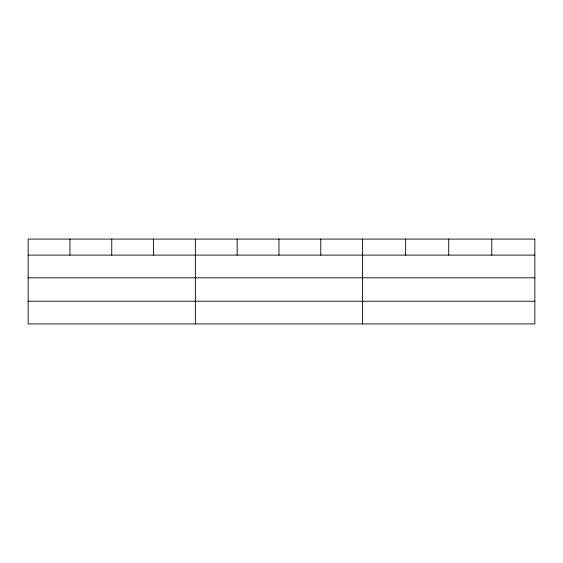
<?xml version="1.0" encoding="UTF-8"?>
<svg xmlns="http://www.w3.org/2000/svg" width="563" height="563" viewBox="0 0 563 563"><rect width="100%" height="100%" fill="white"/><g stroke="black" fill="none" stroke-linecap="round" stroke-linejoin="round"><path stroke-width="0.84" d="M28.15 255.116L534.85 255.116M28.15 277.819L534.85 277.819M28.15 301.212L534.85 301.212M491.78 239.085L491.78 255.116M448.711 239.085L448.711 255.116M405.641 239.085L405.641 255.116M362.572 239.085L362.572 323.915M320.769 239.085L320.769 255.116M278.966 239.085L278.966 255.116M237.164 239.085L237.164 255.116M195.361 239.085L195.361 323.915M153.558 239.085L153.558 255.116M111.756 239.085L111.756 255.116M69.953 239.085L69.953 255.116M534.85 239.085L28.15 239.085L28.15 323.915L534.85 323.915L534.85 239.085"/></g></svg>
